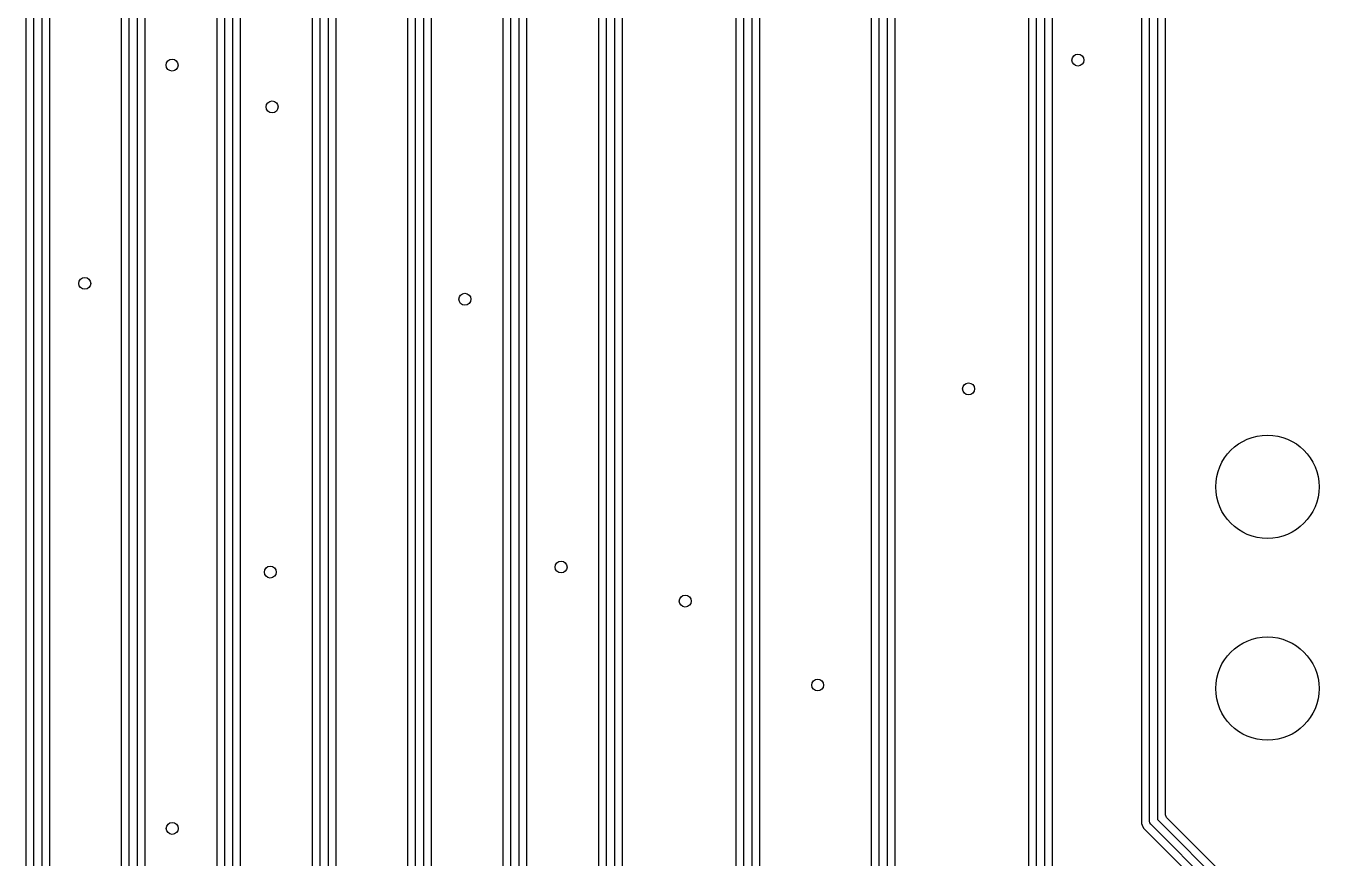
# Model space of a CAD drawing. Extents: x 114.9 to 199.6, y -137.1 to -76.7.
# Drawn here: x 155.88 to 172.14, y -126.67 to -116.2 of the extents above; entities that cross this region are included whole.
import ezdxf

# ---------------------------------------------------------------- set-up
doc = ezdxf.new("R2010")
doc.units = 0
doc.layers.add('BLACK', color=7, linetype='CONTINUOUS')

msp = doc.modelspace()

# ---------------------------------------------------------------- linework, layer by layer
at = {"layer": 'BLACK', "linetype": 'CONTINUOUS'}
for p, q in [((155.8795, -104.640065), (155.8795, -134.270767)), ((155.98, -134.4), (155.98, -104.67)), ((156.08, -104.69071), (156.08, -134.4)), ((156.1805, -134.270767), (156.1805, -104.752636)), ((157.0795, -105.290062), (157.0795, -134.270767)), ((157.18, -134.4), (157.18, -105.32)), ((157.28, -105.34071), (157.28, -134.4)), ((157.3805, -134.270767), (157.3805, -105.402635)), ((158.2795, -105.940062), (158.2795, -134.270767)), ((158.38, -134.4), (158.38, -105.97)), ((158.48, -105.99071), (158.48, -134.4)), ((158.5805, -134.270767), (158.5805, -106.052635)), ((159.4795, -106.520062), (159.4795, -134.270767)), ((159.58, -134.4), (159.58, -106.55)), ((159.68, -106.57071), (159.68, -134.4)), ((159.7805, -134.270767), (159.7805, -106.632635)), ((160.6795, -107.310061), (160.6795, -134.270767)), ((160.78, -134.4), (160.78, -107.34)), ((160.88, -107.36071), (160.88, -134.4)), ((160.9805, -134.270767), (160.9805, -107.422635)), ((161.8795, -108.130062), (161.8795, -134.270767)), ((161.98, -134.4), (161.98, -108.16)), ((162.08, -108.18071), (162.08, -134.4)), ((162.1805, -134.270767), (162.1805, -108.242636)), ((163.0795, -109.260062), (163.0795, -134.270767)), ((163.18, -134.4), (163.18, -109.29)), ((163.28, -109.31071), (163.28, -134.4)), ((163.3805, -134.270767), (163.3805, -109.372635)), ((164.8095, -109.350062), (164.8095, -128.269936)), ((164.91, -128.24), (164.91, -109.38)), ((165.01, -109.40071), (165.01, -128.21929)), ((166.5095, -109.440062), (166.5095, -127.709934)), ((168.4895, -109.340065), (168.4895, -127.299936)), ((168.59, -127.27), (168.59, -109.37)), ((168.69, -109.39071), (168.69, -127.249289)), ((168.7905, -127.187364), (168.7905, -109.452635)), ((165.1105, -128.157364), (165.1105, -109.462636)), ((166.61, -127.68), (166.61, -109.47)), ((166.71, -109.49071), (166.71, -127.659289)), ((166.8105, -127.597364), (166.8105, -109.552635)), ((169.9095, -109.710065), (169.9095, -126.239937)), ((170.01, -126.21), (170.01, -109.74)), ((170.11, -109.76071), (170.11, -126.189289)), ((170.2105, -126.127364), (170.2105, -109.822635)), ((170.11, -126.189289), (171.475356, -127.554645)), ((170.224852, -126.162012), (170.2105, -126.127364)), ((171.567588, -127.504749), (170.224852, -126.162012)), ((169.9095, -126.239937), (169.917025, -126.258102)), ((169.917025, -126.258102), (169.917025, -126.258103)), ((169.917025, -126.258103), (169.932412, -126.295252)), ((169.932412, -126.295252), (169.932413, -126.295254)), ((169.932413, -126.295254), (171.275148, -127.637987)), ((170.013806, -126.229134), (170.01, -126.21)), ((170.024645, -126.245355), (170.013806, -126.229134)), ((171.39, -127.61071), (170.024645, -126.245355))]:
    msp.add_line(p, q, dxfattribs=at)
at = {"layer": 'BLACK'}
for centre, radius in [((169.11, -116.63), 0.075), ((157.718671, -116.69358), 0.075), ((158.976448, -117.219559), 0.075), ((156.62, -119.44), 0.075), ((161.4, -119.64), 0.075), ((167.734834, -120.767497), 0.075), ((171.493, -122), 0.65), ((162.61, -123.01), 0.075), ((158.95358, -123.073939), 0.075), ((164.172133, -123.438955), 0.075), ((171.493, -124.54), 0.65), ((165.836734, -124.495091), 0.075), ((157.72, -126.3), 0.075)]:
    msp.add_circle(centre, radius, dxfattribs=at)
at = {"layer": 'WHITE'}
for centre, radius in [((169.11, -116.63), 0.075), ((157.718671, -116.69358), 0.075), ((158.976448, -117.219559), 0.075), ((156.62, -119.44), 0.075), ((161.4, -119.64), 0.075), ((167.734834, -120.767497), 0.075), ((171.493, -122), 0.65), ((162.61, -123.01), 0.075), ((158.95358, -123.073939), 0.075), ((164.172133, -123.438955), 0.075), ((171.493, -124.54), 0.65), ((165.836734, -124.495091), 0.075), ((157.72, -126.3), 0.075)]:
    msp.add_circle(centre, radius, dxfattribs=at)

doc.saveas('drawing.dxf')
